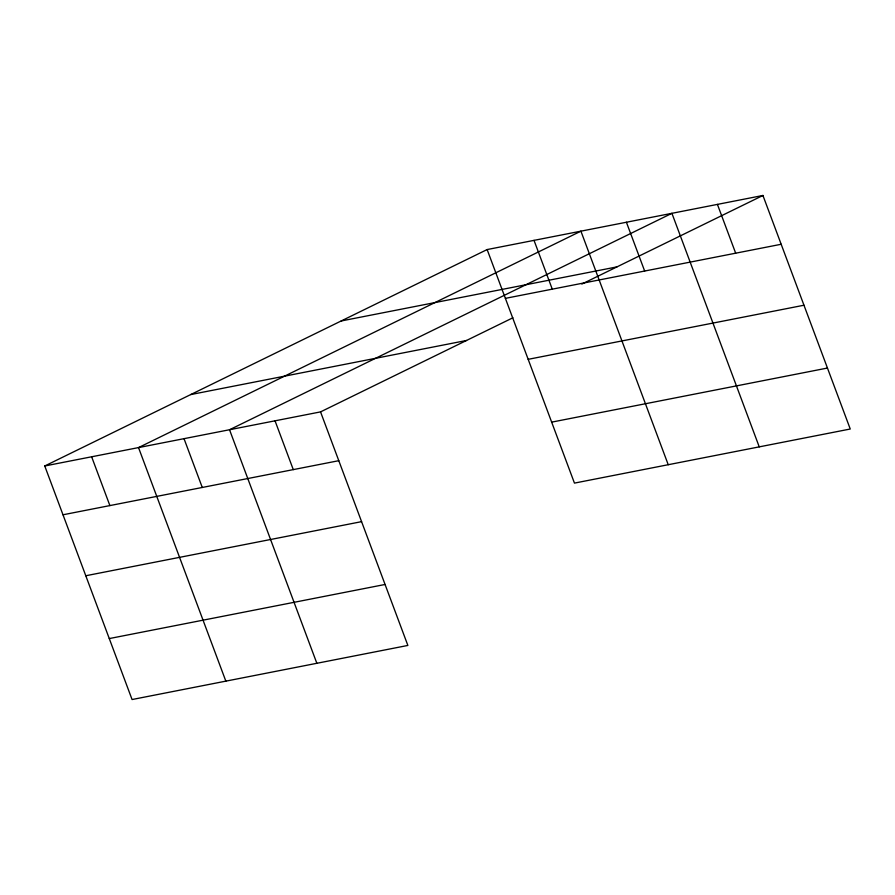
<?xml version="1.0" encoding="UTF-8"?>
<svg xmlns="http://www.w3.org/2000/svg" width="895" height="895" viewBox="0 0 895 895"><rect width="100%" height="100%" fill="white"/><g stroke="black" fill="none" stroke-linecap="round" stroke-linejoin="round"><path stroke-width="1.34" d="M44.75 465.982L320.544 411.89L407.863 645.44L132.068 699.532L44.75 465.982L487.137 249.56L762.932 195.468L850.25 429.018L574.456 483.11L487.137 249.56M320.544 411.89L512.902 317.781M581.851 284.062L762.932 195.468M341.152 320.981L616.946 266.889M505.384 298.359L781.178 244.268M190.736 394.572L466.53 340.469M528.173 359.331L803.967 305.229M62.997 514.782L338.791 460.69M551.667 422.138L827.45 368.046M85.786 575.753L361.58 521.651M109.279 638.571L385.063 584.469M717.421 204.396L735.668 253.184M759.24 446.862L671.921 213.323L229.534 429.745L316.852 663.284M626.41 222.24L644.657 271.04M668.229 464.718L580.911 231.167L138.524 447.589L225.842 681.14M534.024 240.363L552.271 289.163M275.034 420.818L293.28 469.618M184.023 438.673L202.27 487.462M91.637 456.786L109.884 505.585"/></g></svg>
